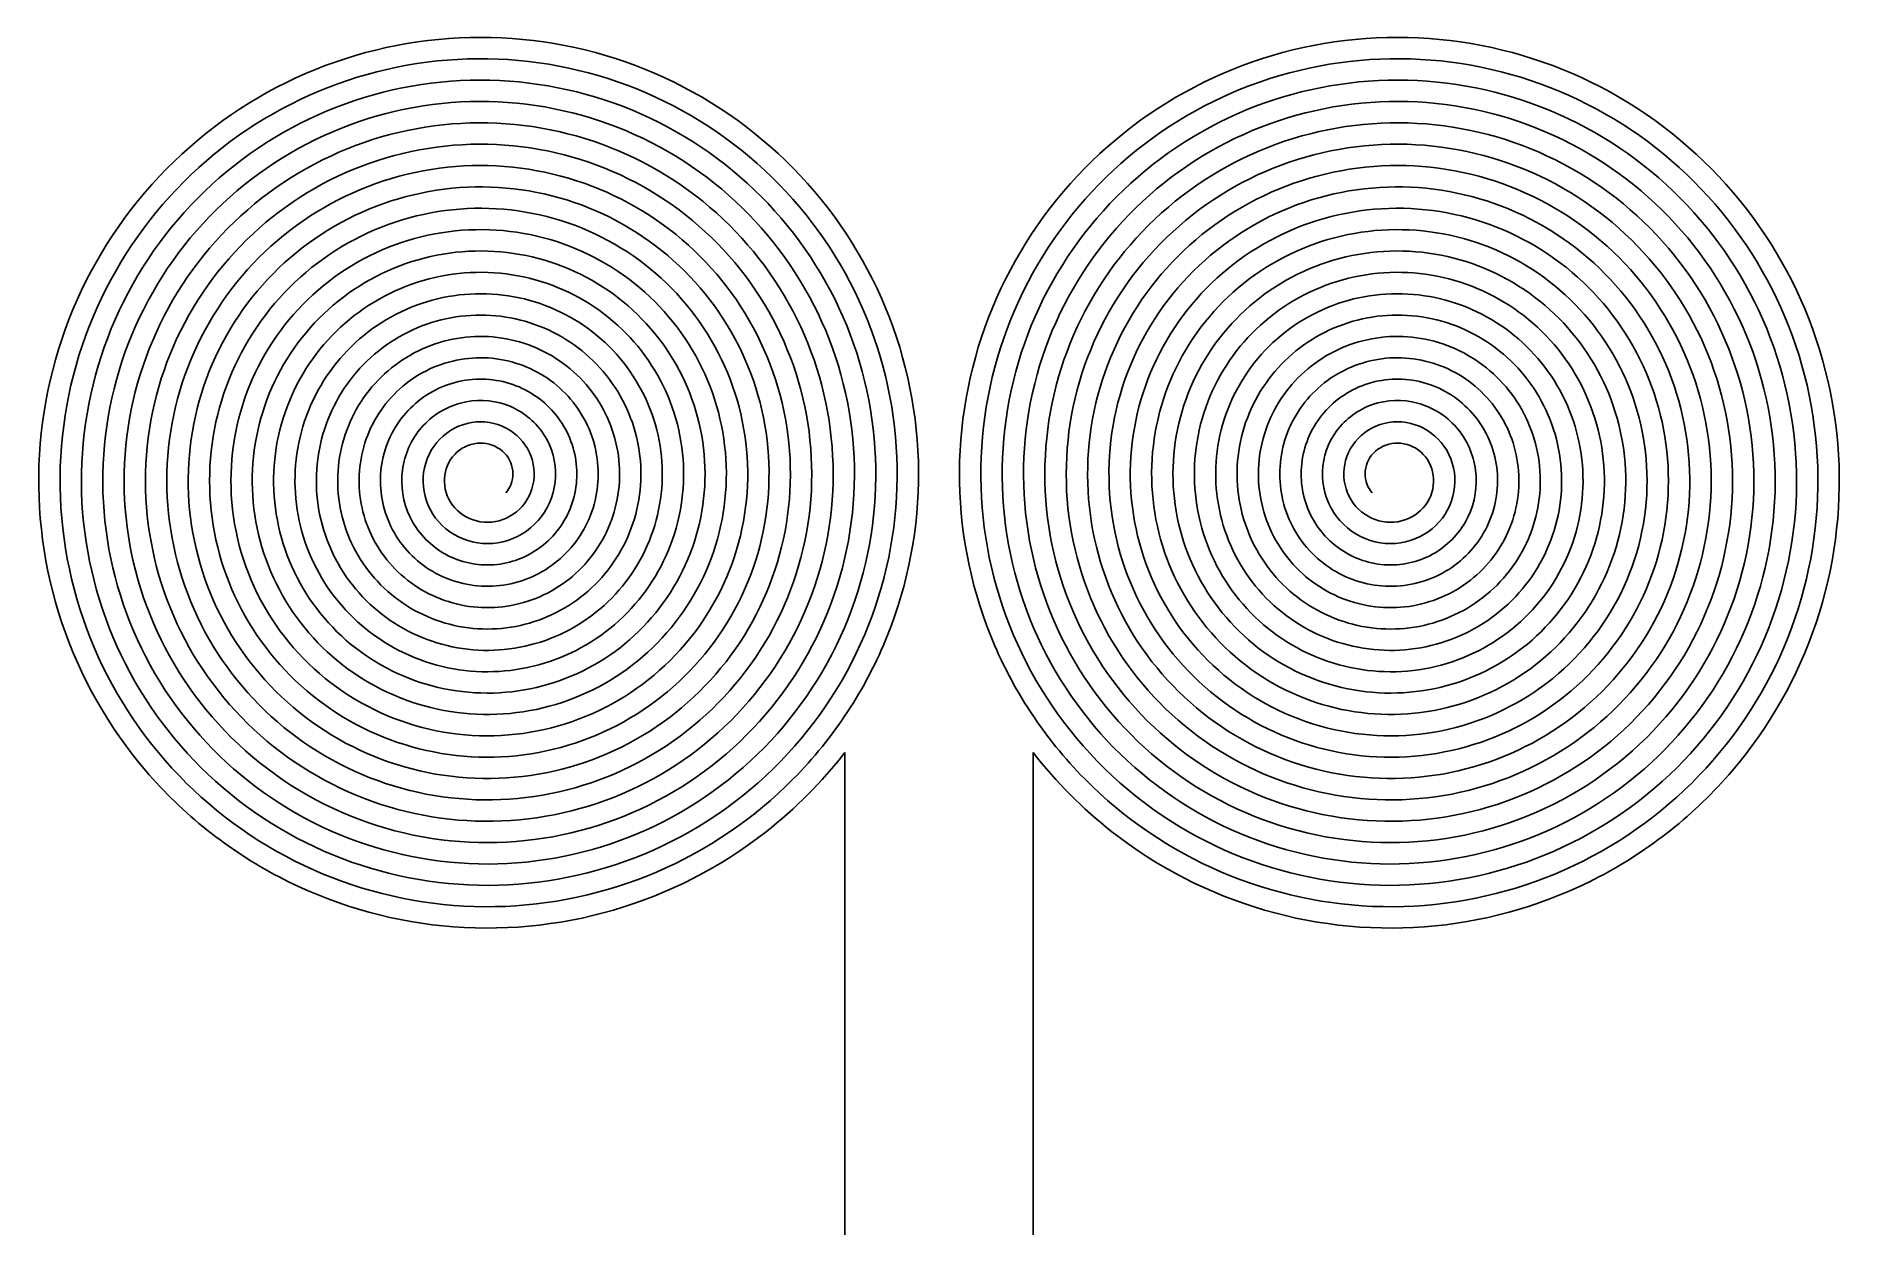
# Model space of a CAD drawing. Header units: centimetres. Extents: x -14.6 to 44.6, y -24.5 to 14.7.
import ezdxf

# ---------------------------------------------------------------- set-up
doc = ezdxf.new("R2010")
doc.units = ezdxf.units.CM
doc.layers.get('0').update_dxf_attribs({"linetype": 'CONTINUOUS'})

msp = doc.modelspace()

# ---------------------------------------------------------------- linework, layer by layer
for p, q in [((11.912, -8.744), (11.912, -24.549)), ((18.088, -8.744), (18.088, -24.549))]:
    msp.add_line(p, q)
for points in [[(0.803, -0.229), (0.951, -0.067), (1.041, 0.163), (1.036, 0.403), (1.031, 0.639), (0.934, 0.883), (0.757, 1.068), (0.583, 1.25), (0.333, 1.372), (0.062, 1.393), (-0.204, 1.414), (-0.487, 1.336), (-0.716, 1.166), (-0.942, 0.998), (-1.113, 0.741), (-1.18, 0.449), (-1.246, 0.161), (-1.209, -0.159), (-1.067, -0.439), (-0.927, -0.714), (-0.685, -0.947), (-0.386, -1.079), (-0.09, -1.208), (0.259, -1.237), (0.586, -1.148), (0.91, -1.06), (1.211, -0.858), (1.42, -0.574), (1.627, -0.294), (1.742, 0.063), (1.733, 0.427), (1.723, 0.788), (1.591, 1.153), (1.354, 1.445), (1.119, 1.734), (0.782, 1.951), (0.405, 2.043), (0.031, 2.134), (-0.38, 2.103), (-0.747, 1.947), (-1.112, 1.792), (-1.432, 1.514), (-1.64, 1.159), (-1.847, 0.808), (-1.943, 0.383), (-1.901, -0.037), (-1.859, -0.454), (-1.682, -0.864), (-1.395, -1.188), (-1.11, -1.51), (-0.718, -1.745), (-0.285, -1.844), (0.145, -1.943), (0.612, -1.906), (1.032, -1.733), (1.449, -1.561), (1.818, -1.256), (2.069, -0.864), (2.318, -0.475), (2.448, -0.003), (2.431, 0.472), (2.413, 0.944), (2.248, 1.416), (1.959, 1.806), (1.671, 2.192), (1.26, 2.495), (0.792, 2.657), (0.326, 2.818), (-0.194, 2.838), (-0.682, 2.707), (-1.167, 2.577), (-1.618, 2.298), (-1.957, 1.91), (-2.294, 1.525), (-2.518, 1.033), (-2.587, 0.513), (-2.655, -0.004), (-2.569, -0.547), (-2.335, -1.027), (-2.103, -1.505), (-1.726, -1.919), (-1.26, -2.197), (-0.796, -2.475), (-0.245, -2.617), (0.308, -2.596), (0.857, -2.575), (1.406, -2.392), (1.866, -2.069), (2.323, -1.748), (2.691, -1.289), (2.907, -0.761), (3.122, -0.235), (3.186, 0.359), (3.082, 0.929), (2.979, 1.497), (2.711, 2.04), (2.312, 2.474), (1.915, 2.905), (1.39, 3.225), (0.814, 3.382), (0.239, 3.537), (-0.384, 3.53), (-0.965, 3.354), (-1.542, 3.179), (-2.075, 2.837), (-2.48, 2.375), (-2.884, 1.914), (-3.16, 1.335), (-3.263, 0.72), (-3.365, 0.108), (-3.296, -0.538), (-3.058, -1.124), (-2.821, -1.707), (-2.419, -2.228), (-1.903, -2.608), (-1.391, -2.987), (-0.767, -3.225), (-0.121, -3.283), (0.522, -3.341), (1.187, -3.22), (1.777, -2.931), (2.364, -2.644), (2.877, -2.191), (3.238, -1.632), (3.598, -1.076), (3.806, -0.416), (3.829, 0.257), (3.852, 0.927), (3.69, 1.608), (3.362, 2.205), (3.034, 2.799), (2.541, 3.308), (1.947, 3.657), (1.355, 4.005), (0.664, 4.194), (-0.033, 4.193), (-0.728, 4.191), (-1.427, 4.001), (-2.034, 3.643), (-2.639, 3.285), (-3.151, 2.762), (-3.497, 2.139), (-3.843, 1.518), (-4.023, 0.8), (-4.008, 0.08), (-3.994, -0.638), (-3.786, -1.357), (-3.408, -1.979), (-3.032, -2.6), (-2.487, -3.123), (-1.841, -3.477), (-1.198, -3.829), (-0.457, -4.012), (0.287, -3.996), (1.028, -3.981), (1.769, -3.768), (2.412, -3.381), (3.054, -2.996), (3.597, -2.438), (3.968, -1.776), (4.338, -1.116), (4.535, -0.355), (4.531, 0.411), (4.526, 1.174), (4.321, 1.941), (3.936, 2.611), (3.552, 3.28), (2.99, 3.852), (2.319, 4.25), (1.65, 4.648), (0.873, 4.872), (0.086, 4.891), (-0.7, 4.91), (-1.494, 4.724), (-2.197, 4.353), (-2.898, 3.982), (-3.506, 3.428), (-3.943, 2.754), (-4.379, 2.083), (-4.642, 1.296), (-4.698, 0.488), (-4.753, -0.317), (-4.6, -1.141), (-4.254, -1.88), (-3.909, -2.618), (-3.372, -3.271), (-2.706, -3.755), (-2.042, -4.238), (-1.25, -4.553), (-0.426, -4.658), (0.396, -4.762), (1.248, -4.656), (2.028, -4.349), (2.805, -4.042), (3.508, -3.536), (4.049, -2.888), (4.588, -2.241), (4.966, -1.453), (5.132, -0.618), (5.298, 0.215), (5.253, 1.094), (4.999, 1.914), (4.745, 2.732), (4.283, 3.489), (3.664, 4.094), (3.047, 4.697), (2.275, 5.147), (1.436, 5.387), (0.6, 5.627), (-0.3, 5.657), (-1.159, 5.47), (-2.016, 5.284), (-2.829, 4.882), (-3.503, 4.307), (-4.175, 3.734), (-4.706, 2.989), (-5.032, 2.159), (-5.357, 1.33), (-5.476, 0.416), (-5.372, -0.477), (-5.268, -1.367), (-4.941, -2.236), (-4.427, -2.981), (-3.913, -3.724), (-3.213, -4.343), (-2.403, -4.763), (-1.595, -5.182), (-0.68, -5.403), (0.238, -5.397), (1.155, -5.39), (2.073, -5.157), (2.889, -4.72), (3.703, -4.284), (4.412, -3.645), (4.934, -2.873), (5.455, -2.103), (5.789, -1.202), (5.894, -0.27), (5.999, 0.66), (5.876, 1.62), (5.535, 2.501), (5.195, 3.38), (4.638, 4.179), (3.924, 4.807), (3.211, 5.434), (2.342, 5.888), (1.413, 6.118), (0.485, 6.346), (-0.502, 6.35), (-1.439, 6.124), (-2.374, 5.899), (-3.257, 5.446), (-3.991, 4.81), (-4.723, 4.177), (-5.303, 3.363), (-5.666, 2.457), (-6.029, 1.552), (-6.173, 0.557), (-6.081, -0.422), (-5.989, -1.398), (-5.661, -2.355), (-5.128, -3.189), (-4.597, -4.021), (-3.864, -4.728), (-3.005, -5.23), (-2.148, -5.732), (-1.167, -6.029), (-0.167, -6.086), (0.83, -6.144), (1.845, -5.962), (2.768, -5.557), (3.688, -5.152), (4.516, -4.526), (5.158, -3.742), (5.8, -2.96), (6.256, -2.022), (6.477, -1.026), (6.696, -0.032), (6.68, 1.017), (6.425, 2.011), (6.171, 3.003), (5.681, 3.938), (5.002, 4.715), (4.324, 5.49), (3.46, 6.108), (2.499, 6.499), (1.539, 6.889), (0.484, 7.054), (-0.557, 6.971), (-1.596, 6.889), (-2.618, 6.561), (-3.517, 6.017), (-4.414, 5.475), (-5.185, 4.72), (-5.749, 3.827), (-6.312, 2.936), (-6.667, 1.909), (-6.774, 0.853), (-6.88, -0.202), (-6.739, -1.285), (-6.361, -2.283), (-5.985, -3.28), (-5.373, -4.192), (-4.586, -4.923), (-3.8, -5.652), (-2.842, -6.2), (-1.807, -6.506), (-0.773, -6.812), (0.335, -6.878), (1.404, -6.693), (2.472, -6.508), (3.5, -6.074), (4.382, -5.431), (5.262, -4.789), (5.995, -3.941), (6.505, -2.969), (7.014, -2), (7.299, -0.909), (7.328, 0.194), (7.357, 1.294), (7.131, 2.405), (6.669, 3.413), (6.207, 4.419), (5.512, 5.321), (4.649, 6.027), (3.788, 6.731), (2.762, 7.239), (1.671, 7.495), (0.583, 7.751), (-0.568, 7.757), (-1.666, 7.509), (-2.762, 7.261), (-3.805, 6.759), (-4.688, 6.052), (-5.569, 5.345), (-6.291, 4.434), (-6.778, 3.407), (-7.265, 2.381), (-7.518, 1.24), (-7.508, 0.098), (-7.499, -1.043), (-7.228, -2.185), (-6.719, -3.215), (-6.21, -4.243), (-5.466, -5.157), (-4.555, -5.867), (-3.646, -6.575), (-2.573, -7.077), (-1.439, -7.322), (-0.308, -7.566), (0.883, -7.553), (2.016, -7.281), (3.147, -7.009), (4.22, -6.479), (5.128, -5.739), (6.034, -5.001), (6.775, -4.055), (7.276, -2.99), (7.777, -1.928), (8.037, -0.749), (8.03, 0.433), (8.023, 1.613), (7.748, 2.795), (7.23, 3.863), (6.712, 4.93), (5.952, 5.882), (5.02, 6.627), (4.089, 7.371), (2.989, 7.906), (1.822, 8.179), (0.656, 8.452), (-0.573, 8.462), (-1.75, 8.207), (-2.924, 7.952), (-4.045, 7.432), (-5.003, 6.694), (-5.959, 5.957), (-6.753, 5.003), (-7.305, 3.921), (-7.857, 2.841), (-8.167, 1.634), (-8.204, 0.414), (-8.243, -0.86), (-7.983, -2.147), (-7.447, -3.313), (-6.915, -4.47), (-6.113, -5.506), (-5.118, -6.313), (-4.132, -7.114), (-2.957, -7.69), (-1.712, -7.978), (-0.476, -8.265), (0.829, -8.269), (2.073, -7.986), (3.308, -7.706), (4.482, -7.145), (5.48, -6.354), (6.471, -5.569), (7.286, -4.559), (7.847, -3.418), (8.403, -2.287), (8.708, -1.028), (8.729, 0.24), (8.75, 1.5), (8.491, 2.768), (7.973, 3.925), (7.456, 5.081), (6.681, 6.124), (5.718, 6.957), (4.757, 7.788), (3.609, 8.408), (2.38, 8.757), (1.152, 9.106), (-0.156, 9.184), (-1.423, 8.981), (-2.688, 8.778), (-3.912, 8.295), (-4.979, 7.574), (-6.046, 6.854), (-6.956, 5.897), (-7.623, 4.789), (-8.29, 3.682), (-8.715, 2.426), (-8.855, 1.135), (-8.996, -0.154), (-8.853, -1.477), (-8.437, -2.713), (-8.022, -3.947), (-7.334, -5.093), (-6.435, -6.045), (-5.537, -6.995), (-4.429, -7.75), (-3.209, -8.239), (-1.991, -8.728), (-0.663, -8.951), (0.655, -8.885), (1.971, -8.819), (3.275, -8.466), (4.449, -7.853), (5.622, -7.242), (6.664, -6.373), (7.479, -5.322), (8.293, -4.273), (8.88, -3.044), (9.184, -1.745), (9.488, -0.447), (9.51, 0.919), (9.246, 2.233), (8.981, 3.544), (8.431, 4.801), (7.642, 5.889), (6.853, 6.977), (5.827, 7.895), (4.653, 8.56), (3.48, 9.225), (2.161, 9.636), (0.811, 9.755), (-0.537, 9.874), (-1.913, 9.701), (-3.195, 9.249), (-4.476, 8.798), (-5.662, 8.069), (-6.646, 7.123), (-7.63, 6.179), (-8.411, 5.021), (-8.919, 3.749), (-9.426, 2.479), (-9.66, 1.096), (-9.598, -0.277), (-9.536, -1.649), (-9.178, -3.01), (-8.554, -4.24), (-7.93, -5.468), (-7.04, -6.565), (-5.961, -7.432), (-4.883, -8.298), (-3.617, -8.934), (-2.271, -9.282), (-0.928, -9.63), (0.493, -9.69), (1.867, -9.454), (3.24, -9.219), (4.565, -8.689), (5.726, -7.907), (6.885, -7.127), (7.88, -6.097), (8.621, -4.904), (9.362, -3.713), (9.85, -2.362), (10.039, -0.965), (10.228, 0.429), (10.12, 1.867), (9.721, 3.224), (9.322, 4.578), (8.634, 5.851), (7.713, 6.93), (6.793, 8.008), (5.641, 8.892), (4.356, 9.503), (3.072, 10.114), (1.655, 10.453), (0.227, 10.489), (-1.199, 10.524), (-2.636, 10.256), (-3.959, 9.706), (-5.281, 9.156), (-6.489, 8.324), (-7.477, 7.28), (-8.465, 6.237), (-9.233, 4.982), (-9.714, 3.622), (-10.195, 2.263), (-10.389, 0.8), (-10.277, -0.644), (-10.165, -2.085), (-9.748, -3.506), (-9.059, -4.785), (-8.37, -6.062), (-7.41, -7.196), (-6.259, -8.089), (-5.109, -8.981), (-3.768, -9.632), (-2.349, -9.985), (-0.932, -10.337), (0.562, -10.391), (2.007, -10.14), (3.451, -9.89), (4.844, -9.335), (6.069, -8.52), (7.293, -7.705), (8.348, -6.632), (9.144, -5.389), (9.938, -4.146), (10.473, -2.735), (10.702, -1.272), (10.93, 0.19), (10.852, 1.702), (10.471, 3.138), (10.092, 4.573), (9.41, 5.93), (8.482, 7.097), (7.555, 8.262), (6.383, 9.235), (5.061, 9.933), (3.74, 10.63), (2.271, 11.052), (0.775, 11.162), (-0.719, 11.272), (-2.238, 11.07), (-3.658, 10.571), (-5.075, 10.072), (-6.391, 9.276), (-7.495, 8.247), (-8.598, 7.22), (-9.489, 5.961), (-10.092, 4.572), (-10.695, 3.185), (-11.009, 1.671), (-11.008, 0.152), (-11.007, -1.365), (-10.69, -2.884), (-10.082, -4.28), (-9.474, -5.675), (-8.575, -6.946), (-7.458, -7.987), (-6.341, -9.027), (-5.007, -9.838), (-3.563, -10.35), (-2.12, -10.861), (-0.569, -11.075), (0.964, -10.97), (2.496, -10.866), (4.009, -10.444), (5.379, -9.737), (6.747, -9.031), (7.971, -8.04), (8.951, -6.844), (9.93, -5.649), (10.663, -4.25), (11.09, -2.759), (11.516, -1.27), (11.635, 0.31), (11.436, 1.852), (11.236, 3.393), (10.719, 4.895), (9.924, 6.237), (9.129, 7.577), (8.057, 8.756), (6.792, 9.676), (5.528, 10.596), (4.073, 11.257), (2.543, 11.604), (1.015, 11.951), (-0.587, 11.984), (-2.135, 11.699), (-3.68, 11.414), (-5.17, 10.811), (-6.483, 9.936), (-7.795, 9.062), (-8.93, 7.918), (-9.796, 6.593), (-10.66, 5.27), (-11.255, 3.767), (-11.53, 2.204), (-11.805, 0.642), (-11.76, -0.978), (-11.398, -2.527), (-11.036, -4.075), (-10.357, -5.552), (-9.412, -6.838), (-8.425, -8.182), (-7.15, -9.318), (-5.694, -10.143), (-4.26, -10.956), (-2.654, -11.469), (-1.008, -11.635), (0.612, -11.8), (2.269, -11.628), (3.827, -11.133), (5.363, -10.645), (6.803, -9.842), (8.03, -8.787), (9.255, -7.732), (10.267, -6.426), (10.984, -4.97), (11.7, -3.516), (12.121, -1.913), (12.211, -0.289), (12.301, 1.334), (12.061, 2.978), (11.508, 4.512), (10.954, 6.045), (10.089, 7.468), (8.977, 8.668), (7.866, 9.866), (6.51, 10.84), (5.014, 11.513), (3.519, 12.184), (1.886, 12.553), (0.242, 12.589), (-1.4, 12.625), (-3.052, 12.327), (-4.584, 11.718), (-6.115, 11.11), (-7.524, 10.191), (-8.701, 9.03), (-9.878, 7.871), (-10.821, 6.473), (-11.456, 4.942), (-12.091, 3.413), (-12.417, 1.753), (-12.408, 0.092), (-12.399, -1.568), (-12.054, -3.228), (-11.399, -4.76), (-10.745, -6.29), (-9.781, -7.691), (-8.58, -8.851), (-7.381, -10.011), (-5.946, -10.931), (-4.386, -11.537), (-2.826, -12.143), (-1.143, -12.437), (0.535, -12.392), (2.211, -12.347), (3.881, -11.965), (5.415, -11.274), (6.947, -10.583), (8.343, -9.583), (9.494, -8.349), (10.644, -7.116), (11.547, -5.651), (12.134, -4.065), (12.72, -2.48), (12.989, -0.776), (12.919, 0.918), (12.848, 2.611), (12.439, 4.292), (11.719, 5.832), (11, 7.37), (9.973, 8.767), (8.713, 9.914), (7.454, 11.06), (5.964, 11.956), (4.356, 12.532), (2.749, 13.107), (1.025, 13.362), (-0.685, 13.275), (-2.394, 13.188), (-4.087, 12.761), (-5.637, 12.022), (-7.185, 11.284), (-8.588, 10.237), (-9.739, 8.957), (-10.889, 7.679), (-11.785, 6.169), (-12.359, 4.543), (-12.932, 2.917), (-13.182, 1.176), (-13.089, -0.551), (-12.996, -2.276), (-12.559, -3.985), (-11.81, -5.549), (-11.062, -7.111), (-10.003, -8.526), (-8.71, -9.687), (-7.419, -10.847), (-5.895, -11.752), (-4.253, -12.333), (-2.612, -12.913), (-0.854, -13.169), (0.889, -13.078), (2.631, -12.988), (4.358, -12.553), (5.939, -11.802), (7.585, -11.021), (9.072, -9.899), (10.278, -8.525), (11.446, -7.194), (12.35, -5.628), (12.919, -3.945), (13.483, -2.276), (13.717, -0.494), (13.601, 1.27), (13.486, 3.031), (13.022, 4.772), (12.241, 6.362), (11.462, 7.95), (10.368, 9.386), (9.038, 10.562), (7.71, 11.737), (6.149, 12.651), (4.468, 13.234), (2.79, 13.817), (0.994, 14.069), (-0.786, 13.971), (-2.564, 13.872), (-4.325, 13.423), (-5.938, 12.654), (-7.549, 11.886), (-9.011, 10.801), (-10.214, 9.475), (-11.417, 8.151), (-12.36, 6.588), (-12.973, 4.902), (-13.586, 3.217), (-13.868, 1.41), (-13.797, -0.387), (-13.726, -2.182), (-13.303, -3.965), (-12.556, -5.606), (-11.81, -7.244), (-10.742, -8.739), (-9.428, -9.978), (-8.115, -11.216), (-6.558, -12.198), (-4.87, -12.851), (-3.183, -13.503), (-1.367, -13.826), (0.447, -13.794), (2.259, -13.762), (4.067, -13.375), (5.739, -12.66), (7.409, -11.946), (8.941, -10.905), (10.223, -9.61), (11.552, -8.268), (12.611, -6.655), (13.315, -4.895), (13.993, -3.197), (14.341, -1.364), (14.33, 0.47), (14.319, 2.302), (13.95, 4.134), (13.248, 5.832), (12.547, 7.529), (11.514, 9.09), (10.223, 10.403), (8.933, 11.714), (7.387, 12.775), (5.694, 13.508), (4.003, 14.24), (2.167, 14.643), (0.32, 14.688), (-1.526, 14.732), (-3.383, 14.417), (-5.115, 13.764), (-6.847, 13.112), (-8.453, 12.123), (-9.818, 10.866), (-11.182, 9.611), (-12.303, 8.089), (-13.101, 6.41), (-13.899, 4.729), (-14.372, 2.89), (-14.482, 1.026), (-14.593, -0.834), (-14.342, -2.719), (-13.747, -4.491), (-13.153, -6.261), (-12.215, -7.918), (-10.998, -9.342), (-9.784, -10.764), (-8.293, -11.952), (-6.63, -12.821), (-4.966, -13.69), (-3.132, -14.239), (-1.259, -14.424), (0.611, -14.61), (2.519, -14.434), (4.328, -13.907), (6.137, -13.381), (7.847, -12.504), (9.334, -11.338), (10.295, -10.584), (11.163, -9.711), (11.912, -8.744)], [(29.197, -0.229), (29.049, -0.067), (28.959, 0.163), (28.964, 0.403), (28.969, 0.639), (29.066, 0.883), (29.243, 1.068), (29.417, 1.25), (29.667, 1.372), (29.938, 1.393), (30.204, 1.414), (30.487, 1.336), (30.716, 1.166), (30.942, 0.998), (31.113, 0.741), (31.18, 0.449), (31.246, 0.161), (31.209, -0.159), (31.067, -0.439), (30.927, -0.714), (30.685, -0.947), (30.386, -1.079), (30.09, -1.208), (29.741, -1.237), (29.414, -1.148), (29.09, -1.06), (28.789, -0.858), (28.58, -0.574), (28.373, -0.294), (28.258, 0.063), (28.267, 0.427), (28.277, 0.788), (28.409, 1.153), (28.646, 1.445), (28.881, 1.734), (29.218, 1.951), (29.595, 2.043), (29.969, 2.134), (30.38, 2.103), (30.747, 1.947), (31.112, 1.792), (31.432, 1.514), (31.64, 1.159), (31.847, 0.808), (31.943, 0.383), (31.901, -0.037), (31.859, -0.454), (31.682, -0.864), (31.395, -1.188), (31.11, -1.51), (30.718, -1.745), (30.285, -1.844), (29.855, -1.943), (29.388, -1.906), (28.968, -1.733), (28.551, -1.561), (28.182, -1.256), (27.931, -0.864), (27.682, -0.475), (27.552, -0.003), (27.569, 0.472), (27.587, 0.944), (27.752, 1.416), (28.041, 1.806), (28.329, 2.192), (28.74, 2.495), (29.208, 2.657), (29.674, 2.818), (30.194, 2.838), (30.682, 2.707), (31.167, 2.577), (31.618, 2.298), (31.957, 1.91), (32.294, 1.525), (32.518, 1.033), (32.587, 0.513), (32.655, -0.004), (32.569, -0.547), (32.335, -1.027), (32.103, -1.505), (31.726, -1.919), (31.26, -2.197), (30.796, -2.475), (30.245, -2.617), (29.692, -2.596), (29.143, -2.575), (28.594, -2.392), (28.134, -2.069), (27.677, -1.748), (27.309, -1.289), (27.093, -0.761), (26.878, -0.235), (26.814, 0.359), (26.918, 0.929), (27.021, 1.497), (27.289, 2.04), (27.688, 2.474), (28.085, 2.905), (28.61, 3.225), (29.186, 3.382), (29.761, 3.537), (30.384, 3.53), (30.965, 3.354), (31.542, 3.179), (32.075, 2.837), (32.48, 2.375), (32.884, 1.914), (33.16, 1.335), (33.263, 0.72), (33.365, 0.108), (33.296, -0.538), (33.058, -1.124), (32.821, -1.707), (32.419, -2.228), (31.903, -2.608), (31.391, -2.987), (30.767, -3.225), (30.121, -3.283), (29.478, -3.341), (28.813, -3.22), (28.223, -2.931), (27.636, -2.644), (27.123, -2.191), (26.762, -1.632), (26.402, -1.076), (26.194, -0.416), (26.171, 0.257), (26.148, 0.927), (26.31, 1.608), (26.638, 2.205), (26.966, 2.799), (27.459, 3.308), (28.053, 3.657), (28.645, 4.005), (29.336, 4.194), (30.033, 4.193), (30.728, 4.191), (31.427, 4.001), (32.034, 3.643), (32.639, 3.285), (33.151, 2.762), (33.497, 2.139), (33.843, 1.518), (34.023, 0.8), (34.008, 0.08), (33.994, -0.638), (33.786, -1.357), (33.408, -1.979), (33.032, -2.6), (32.487, -3.123), (31.841, -3.477), (31.198, -3.829), (30.457, -4.012), (29.713, -3.996), (28.972, -3.981), (28.231, -3.768), (27.588, -3.381), (26.946, -2.996), (26.403, -2.438), (26.032, -1.776), (25.662, -1.116), (25.465, -0.355), (25.469, 0.411), (25.474, 1.174), (25.679, 1.941), (26.064, 2.611), (26.448, 3.28), (27.01, 3.852), (27.681, 4.25), (28.35, 4.648), (29.127, 4.872), (29.914, 4.891), (30.7, 4.91), (31.494, 4.724), (32.197, 4.353), (32.898, 3.982), (33.506, 3.428), (33.943, 2.754), (34.379, 2.083), (34.642, 1.296), (34.698, 0.488), (34.753, -0.317), (34.6, -1.141), (34.254, -1.88), (33.909, -2.618), (33.372, -3.271), (32.706, -3.755), (32.042, -4.238), (31.25, -4.553), (30.426, -4.658), (29.604, -4.762), (28.752, -4.656), (27.972, -4.349), (27.195, -4.042), (26.492, -3.536), (25.951, -2.888), (25.412, -2.241), (25.034, -1.453), (24.868, -0.618), (24.702, 0.215), (24.747, 1.094), (25.001, 1.914), (25.255, 2.732), (25.717, 3.489), (26.336, 4.094), (26.953, 4.697), (27.725, 5.147), (28.564, 5.387), (29.4, 5.627), (30.3, 5.657), (31.159, 5.47), (32.016, 5.284), (32.829, 4.882), (33.503, 4.307), (34.175, 3.734), (34.706, 2.989), (35.032, 2.159), (35.357, 1.33), (35.476, 0.416), (35.372, -0.477), (35.268, -1.367), (34.941, -2.236), (34.427, -2.981), (33.913, -3.724), (33.213, -4.343), (32.403, -4.763), (31.595, -5.182), (30.68, -5.403), (29.762, -5.397), (28.845, -5.39), (27.927, -5.157), (27.111, -4.72), (26.297, -4.284), (25.588, -3.645), (25.066, -2.873), (24.545, -2.103), (24.211, -1.202), (24.106, -0.27), (24.001, 0.66), (24.124, 1.62), (24.465, 2.501), (24.805, 3.38), (25.362, 4.179), (26.076, 4.807), (26.789, 5.434), (27.658, 5.888), (28.587, 6.118), (29.515, 6.346), (30.502, 6.35), (31.439, 6.124), (32.374, 5.899), (33.257, 5.446), (33.991, 4.81), (34.723, 4.177), (35.303, 3.363), (35.666, 2.457), (36.029, 1.552), (36.173, 0.557), (36.081, -0.422), (35.989, -1.398), (35.661, -2.355), (35.128, -3.189), (34.597, -4.021), (33.864, -4.728), (33.005, -5.23), (32.148, -5.732), (31.167, -6.029), (30.167, -6.086), (29.17, -6.144), (28.155, -5.962), (27.232, -5.557), (26.312, -5.152), (25.484, -4.526), (24.842, -3.742), (24.2, -2.96), (23.744, -2.022), (23.523, -1.026), (23.304, -0.032), (23.32, 1.017), (23.575, 2.011), (23.829, 3.003), (24.319, 3.938), (24.998, 4.715), (25.676, 5.49), (26.54, 6.108), (27.501, 6.499), (28.461, 6.889), (29.516, 7.054), (30.557, 6.971), (31.596, 6.889), (32.618, 6.561), (33.517, 6.017), (34.414, 5.475), (35.185, 4.72), (35.749, 3.827), (36.312, 2.936), (36.667, 1.909), (36.774, 0.853), (36.88, -0.202), (36.739, -1.285), (36.361, -2.283), (35.985, -3.28), (35.373, -4.192), (34.586, -4.923), (33.8, -5.652), (32.842, -6.2), (31.807, -6.506), (30.773, -6.812), (29.665, -6.878), (28.596, -6.693), (27.528, -6.508), (26.5, -6.074), (25.618, -5.431), (24.738, -4.789), (24.005, -3.941), (23.495, -2.969), (22.986, -2), (22.701, -0.909), (22.672, 0.194), (22.643, 1.294), (22.869, 2.405), (23.331, 3.413), (23.793, 4.419), (24.488, 5.321), (25.351, 6.027), (26.212, 6.731), (27.238, 7.239), (28.329, 7.495), (29.417, 7.751), (30.568, 7.757), (31.666, 7.509), (32.762, 7.261), (33.805, 6.759), (34.688, 6.052), (35.569, 5.345), (36.291, 4.434), (36.778, 3.407), (37.265, 2.381), (37.518, 1.24), (37.508, 0.098), (37.499, -1.043), (37.228, -2.185), (36.719, -3.215), (36.21, -4.243), (35.466, -5.157), (34.555, -5.867), (33.646, -6.575), (32.573, -7.077), (31.439, -7.322), (30.308, -7.566), (29.117, -7.553), (27.984, -7.281), (26.853, -7.009), (25.78, -6.479), (24.872, -5.739), (23.966, -5.001), (23.225, -4.055), (22.724, -2.99), (22.223, -1.928), (21.963, -0.749), (21.97, 0.433), (21.977, 1.613), (22.252, 2.795), (22.77, 3.863), (23.288, 4.93), (24.048, 5.882), (24.98, 6.627), (25.911, 7.371), (27.011, 7.906), (28.178, 8.179), (29.344, 8.452), (30.573, 8.462), (31.75, 8.207), (32.924, 7.952), (34.045, 7.432), (35.003, 6.694), (35.959, 5.957), (36.753, 5.003), (37.305, 3.921), (37.857, 2.841), (38.167, 1.634), (38.204, 0.414), (38.243, -0.86), (37.983, -2.147), (37.447, -3.313), (36.915, -4.47), (36.113, -5.506), (35.118, -6.313), (34.132, -7.114), (32.957, -7.69), (31.712, -7.978), (30.476, -8.265), (29.171, -8.269), (27.927, -7.986), (26.692, -7.706), (25.518, -7.145), (24.52, -6.354), (23.529, -5.569), (22.714, -4.559), (22.153, -3.418), (21.597, -2.287), (21.292, -1.028), (21.271, 0.24), (21.25, 1.5), (21.509, 2.768), (22.027, 3.925), (22.544, 5.081), (23.319, 6.124), (24.282, 6.957), (25.243, 7.788), (26.391, 8.408), (27.62, 8.757), (28.848, 9.106), (30.156, 9.184), (31.423, 8.981), (32.688, 8.778), (33.912, 8.295), (34.979, 7.574), (36.046, 6.854), (36.956, 5.897), (37.623, 4.789), (38.29, 3.682), (38.715, 2.426), (38.855, 1.135), (38.996, -0.154), (38.853, -1.477), (38.437, -2.713), (38.022, -3.947), (37.334, -5.093), (36.435, -6.045), (35.537, -6.995), (34.429, -7.75), (33.209, -8.239), (31.991, -8.728), (30.663, -8.951), (29.345, -8.885), (28.029, -8.819), (26.725, -8.466), (25.551, -7.853), (24.378, -7.242), (23.336, -6.373), (22.521, -5.322), (21.707, -4.273), (21.12, -3.044), (20.816, -1.745), (20.512, -0.447), (20.49, 0.919), (20.754, 2.233), (21.019, 3.544), (21.569, 4.801), (22.358, 5.889), (23.147, 6.977), (24.173, 7.895), (25.347, 8.56), (26.52, 9.225), (27.839, 9.636), (29.189, 9.755), (30.537, 9.874), (31.913, 9.701), (33.195, 9.249), (34.476, 8.798), (35.662, 8.069), (36.646, 7.123), (37.63, 6.179), (38.411, 5.021), (38.919, 3.749), (39.426, 2.479), (39.66, 1.096), (39.598, -0.277), (39.536, -1.649), (39.178, -3.01), (38.554, -4.24), (37.93, -5.468), (37.04, -6.565), (35.961, -7.432), (34.883, -8.298), (33.617, -8.934), (32.271, -9.282), (30.928, -9.63), (29.507, -9.69), (28.133, -9.454), (26.76, -9.219), (25.435, -8.689), (24.274, -7.907), (23.115, -7.127), (22.12, -6.097), (21.379, -4.904), (20.638, -3.713), (20.15, -2.362), (19.961, -0.965), (19.772, 0.429), (19.88, 1.867), (20.279, 3.224), (20.678, 4.578), (21.366, 5.851), (22.287, 6.93), (23.207, 8.008), (24.359, 8.892), (25.644, 9.503), (26.928, 10.114), (28.345, 10.453), (29.773, 10.489), (31.199, 10.524), (32.636, 10.256), (33.959, 9.706), (35.281, 9.156), (36.489, 8.324), (37.477, 7.28), (38.465, 6.237), (39.233, 4.982), (39.714, 3.622), (40.195, 2.263), (40.389, 0.8), (40.277, -0.644), (40.165, -2.085), (39.748, -3.506), (39.059, -4.785), (38.37, -6.062), (37.41, -7.196), (36.259, -8.089), (35.109, -8.981), (33.768, -9.632), (32.349, -9.985), (30.932, -10.337), (29.438, -10.391), (27.993, -10.14), (26.549, -9.89), (25.156, -9.335), (23.931, -8.52), (22.707, -7.705), (21.652, -6.632), (20.856, -5.389), (20.062, -4.146), (19.527, -2.735), (19.298, -1.272), (19.07, 0.19), (19.148, 1.702), (19.529, 3.138), (19.908, 4.573), (20.59, 5.93), (21.518, 7.097), (22.445, 8.262), (23.617, 9.235), (24.939, 9.933), (26.26, 10.63), (27.729, 11.052), (29.225, 11.162), (30.719, 11.272), (32.238, 11.07), (33.658, 10.571), (35.075, 10.072), (36.391, 9.276), (37.495, 8.247), (38.598, 7.22), (39.489, 5.961), (40.092, 4.572), (40.695, 3.185), (41.009, 1.671), (41.008, 0.152), (41.007, -1.365), (40.69, -2.884), (40.082, -4.28), (39.474, -5.675), (38.575, -6.946), (37.458, -7.987), (36.341, -9.027), (35.007, -9.838), (33.563, -10.35), (32.12, -10.861), (30.569, -11.075), (29.036, -10.97), (27.504, -10.866), (25.991, -10.444), (24.621, -9.737), (23.253, -9.031), (22.029, -8.04), (21.049, -6.844), (20.07, -5.649), (19.337, -4.25), (18.91, -2.759), (18.484, -1.27), (18.365, 0.31), (18.564, 1.852), (18.764, 3.393), (19.281, 4.895), (20.076, 6.237), (20.871, 7.577), (21.943, 8.756), (23.208, 9.676), (24.472, 10.596), (25.927, 11.257), (27.457, 11.604), (28.985, 11.951), (30.587, 11.984), (32.135, 11.699), (33.68, 11.414), (35.17, 10.811), (36.483, 9.936), (37.795, 9.062), (38.93, 7.918), (39.796, 6.593), (40.66, 5.27), (41.255, 3.767), (41.53, 2.204), (41.805, 0.642), (41.76, -0.978), (41.398, -2.527), (41.036, -4.075), (40.357, -5.552), (39.412, -6.838), (38.425, -8.182), (37.15, -9.318), (35.694, -10.143), (34.26, -10.956), (32.654, -11.469), (31.008, -11.635), (29.388, -11.8), (27.731, -11.628), (26.173, -11.133), (24.637, -10.645), (23.197, -9.842), (21.97, -8.787), (20.745, -7.732), (19.733, -6.426), (19.016, -4.97), (18.3, -3.516), (17.879, -1.913), (17.789, -0.289), (17.699, 1.334), (17.939, 2.978), (18.492, 4.512), (19.046, 6.045), (19.911, 7.468), (21.023, 8.668), (22.134, 9.866), (23.49, 10.84), (24.986, 11.513), (26.481, 12.184), (28.114, 12.553), (29.758, 12.589), (31.4, 12.625), (33.052, 12.327), (34.584, 11.718), (36.115, 11.11), (37.524, 10.191), (38.701, 9.03), (39.878, 7.871), (40.821, 6.473), (41.456, 4.942), (42.091, 3.413), (42.417, 1.753), (42.408, 0.092), (42.399, -1.568), (42.054, -3.228), (41.399, -4.76), (40.745, -6.29), (39.781, -7.691), (38.58, -8.851), (37.381, -10.011), (35.946, -10.931), (34.386, -11.537), (32.826, -12.143), (31.143, -12.437), (29.465, -12.392), (27.789, -12.347), (26.119, -11.965), (24.585, -11.274), (23.053, -10.583), (21.657, -9.583), (20.506, -8.349), (19.356, -7.116), (18.453, -5.651), (17.866, -4.065), (17.28, -2.48), (17.011, -0.776), (17.081, 0.918), (17.152, 2.611), (17.561, 4.292), (18.281, 5.832), (19, 7.37), (20.027, 8.767), (21.287, 9.914), (22.546, 11.06), (24.036, 11.956), (25.644, 12.532), (27.251, 13.107), (28.975, 13.362), (30.685, 13.275), (32.394, 13.188), (34.087, 12.761), (35.637, 12.022), (37.185, 11.284), (38.588, 10.237), (39.739, 8.957), (40.889, 7.679), (41.785, 6.169), (42.359, 4.543), (42.932, 2.917), (43.182, 1.176), (43.089, -0.551), (42.996, -2.276), (42.559, -3.985), (41.81, -5.549), (41.062, -7.111), (40.003, -8.526), (38.71, -9.687), (37.419, -10.847), (35.895, -11.752), (34.253, -12.333), (32.612, -12.913), (30.854, -13.169), (29.111, -13.078), (27.369, -12.988), (25.642, -12.553), (24.061, -11.802), (22.415, -11.021), (20.928, -9.899), (19.722, -8.525), (18.554, -7.194), (17.65, -5.628), (17.081, -3.945), (16.517, -2.276), (16.283, -0.494), (16.399, 1.27), (16.514, 3.031), (16.978, 4.772), (17.759, 6.362), (18.538, 7.95), (19.632, 9.386), (20.962, 10.562), (22.29, 11.737), (23.851, 12.651), (25.532, 13.234), (27.21, 13.817), (29.006, 14.069), (30.786, 13.971), (32.564, 13.872), (34.325, 13.423), (35.938, 12.654), (37.549, 11.886), (39.011, 10.801), (40.214, 9.475), (41.417, 8.151), (42.36, 6.588), (42.973, 4.902), (43.586, 3.217), (43.868, 1.41), (43.797, -0.387), (43.726, -2.182), (43.303, -3.965), (42.556, -5.606), (41.81, -7.244), (40.742, -8.739), (39.428, -9.978), (38.115, -11.216), (36.558, -12.198), (34.87, -12.851), (33.183, -13.503), (31.367, -13.826), (29.553, -13.794), (27.741, -13.762), (25.933, -13.375), (24.261, -12.66), (22.591, -11.946), (21.059, -10.905), (19.777, -9.61), (18.448, -8.268), (17.389, -6.655), (16.685, -4.895), (16.007, -3.197), (15.659, -1.364), (15.67, 0.47), (15.681, 2.302), (16.05, 4.134), (16.752, 5.832), (17.453, 7.529), (18.486, 9.09), (19.777, 10.403), (21.067, 11.714), (22.613, 12.775), (24.306, 13.508), (25.997, 14.24), (27.833, 14.643), (29.68, 14.688), (31.526, 14.732), (33.383, 14.417), (35.115, 13.764), (36.847, 13.112), (38.453, 12.123), (39.818, 10.866), (41.182, 9.611), (42.303, 8.089), (43.101, 6.41), (43.899, 4.729), (44.372, 2.89), (44.482, 1.026), (44.593, -0.834), (44.342, -2.719), (43.747, -4.491), (43.153, -6.261), (42.215, -7.918), (40.998, -9.342), (39.784, -10.764), (38.293, -11.952), (36.63, -12.821), (34.966, -13.69), (33.132, -14.239), (31.259, -14.424), (29.389, -14.61), (27.481, -14.434), (25.672, -13.907), (23.863, -13.381), (22.153, -12.504), (20.666, -11.338), (19.705, -10.584), (18.837, -9.711), (18.088, -8.744)]]:
    msp.add_open_spline(points, degree=3, knots=[0, 0, 0, 0, 0.746994, 0.746994, 0.746994, 1.480825, 1.480825, 1.480825, 2.202629, 2.202629, 2.202629, 2.913392, 2.913392, 2.913392, 3.613974, 3.613974, 3.613974, 4.30513, 4.30513, 4.30513, 4.987525, 4.987525, 4.987525, 5.661747, 5.661747, 5.661747, 6.328319, 6.328319, 6.328319, 6.987708, 6.987708, 6.987708, 7.640335, 7.640335, 7.640335, 8.286577, 8.286577, 8.286577, 8.926776, 8.926776, 8.926776, 9.561245, 9.561245, 9.561245, 10.190266, 10.190266, 10.190266, 10.8141, 10.8141, 10.8141, 11.432984, 11.432984, 11.432984, 12.047139, 12.047139, 12.047139, 12.656767, 12.656767, 12.656767, 13.262054, 13.262054, 13.262054, 13.863176, 13.863176, 13.863176, 14.460294, 14.460294, 14.460294, 15.053558, 15.053558, 15.053558, 15.64311, 15.64311, 15.64311, 16.229082, 16.229082, 16.229082, 16.811596, 16.811596, 16.811596, 17.390769, 17.390769, 17.390769, 17.966711, 17.966711, 17.966711, 18.539523, 18.539523, 18.539523, 19.109304, 19.109304, 19.109304, 19.676145, 19.676145, 19.676145, 20.240132, 20.240132, 20.240132, 20.801349, 20.801349, 20.801349, 21.359873, 21.359873, 21.359873, 21.915778, 21.915778, 21.915778, 22.469135, 22.469135, 22.469135, 23.020011, 23.020011, 23.020011, 23.56847, 23.56847, 23.56847, 24.114573, 24.114573, 24.114573, 24.658379, 24.658379, 24.658379, 25.199943, 25.199943, 25.199943, 25.739318, 25.739318, 25.739318, 26.276556, 26.276556, 26.276556, 26.811705, 26.811705, 26.811705, 27.344813, 27.344813, 27.344813, 27.875924, 27.875924, 27.875924, 28.405082, 28.405082, 28.405082, 28.932328, 28.932328, 28.932328, 29.457702, 29.457702, 29.457702, 29.981244, 29.981244, 29.981244, 30.502989, 30.502989, 30.502989, 31.022973, 31.022973, 31.022973, 31.541232, 31.541232, 31.541232, 32.057798, 32.057798, 32.057798, 32.572703, 32.572703, 32.572703, 33.085978, 33.085978, 33.085978, 33.597654, 33.597654, 33.597654, 34.10776, 34.10776, 34.10776, 34.616322, 34.616322, 34.616322, 35.123369, 35.123369, 35.123369, 35.628927, 35.628927, 35.628927, 36.133021, 36.133021, 36.133021, 36.635676, 36.635676, 36.635676, 37.136915, 37.136915, 37.136915, 37.636763, 37.636763, 37.636763, 38.135241, 38.135241, 38.135241, 38.632371, 38.632371, 38.632371, 39.128175, 39.128175, 39.128175, 39.622673, 39.622673, 39.622673, 40.115886, 40.115886, 40.115886, 40.607832, 40.607832, 40.607832, 41.098531, 41.098531, 41.098531, 41.588002, 41.588002, 41.588002, 42.076261, 42.076261, 42.076261, 42.563327, 42.563327, 42.563327, 43.049217, 43.049217, 43.049217, 43.533947, 43.533947, 43.533947, 44.017534, 44.017534, 44.017534, 44.499993, 44.499993, 44.499993, 44.981339, 44.981339, 44.981339, 45.461588, 45.461588, 45.461588, 45.940755, 45.940755, 45.940755, 46.418853, 46.418853, 46.418853, 46.895896, 46.895896, 46.895896, 47.371899, 47.371899, 47.371899, 47.846874, 47.846874, 47.846874, 48.320834, 48.320834, 48.320834, 48.793792, 48.793792, 48.793792, 49.265761, 49.265761, 49.265761, 49.736753, 49.736753, 49.736753, 50.206779, 50.206779, 50.206779, 50.675851, 50.675851, 50.675851, 51.14398, 51.14398, 51.14398, 51.611178, 51.611178, 51.611178, 52.077456, 52.077456, 52.077456, 52.542823, 52.542823, 52.542823, 53.007291, 53.007291, 53.007291, 53.47087, 53.47087, 53.47087, 53.933569, 53.933569, 53.933569, 54.395399, 54.395399, 54.395399, 54.856369, 54.856369, 54.856369, 55.316488, 55.316488, 55.316488, 55.775766, 55.775766, 55.775766, 56.234212, 56.234212, 56.234212, 56.691835, 56.691835, 56.691835, 57.148643, 57.148643, 57.148643, 57.604644, 57.604644, 57.604644, 58.059848, 58.059848, 58.059848, 58.514262, 58.514262, 58.514262, 58.967895, 58.967895, 58.967895, 59.420754, 59.420754, 59.420754, 59.872847, 59.872847, 59.872847, 60.324183, 60.324183, 60.324183, 60.774767, 60.774767, 60.774767, 61.224608, 61.224608, 61.224608, 61.673713, 61.673713, 61.673713, 62.122089, 62.122089, 62.122089, 62.569742, 62.569742, 62.569742, 63.016681, 63.016681, 63.016681, 63.462911, 63.462911, 63.462911, 63.908439, 63.908439, 63.908439, 64.353272, 64.353272, 64.353272, 64.797416, 64.797416, 64.797416, 65.240878, 65.240878, 65.240878, 65.683663, 65.683663, 65.683663, 66.125777, 66.125777, 66.125777, 66.567228, 66.567228, 66.567228, 67.028602, 67.028602, 67.028602, 67.486372, 67.486372, 67.486372, 67.940566, 67.940566, 67.940566, 68.391211, 68.391211, 68.391211, 68.838336, 68.838336, 68.838336, 69.281967, 69.281967, 69.281967, 69.722133, 69.722133, 69.722133, 70.15962, 70.15962, 70.15962, 70.596471, 70.596471, 70.596471, 71.032689, 71.032689, 71.032689, 71.46828, 71.46828, 71.46828, 71.903249, 71.903249, 71.903249, 72.337603, 72.337603, 72.337603, 72.771345, 72.771345, 72.771345, 73.204481, 73.204481, 73.204481, 73.637015, 73.637015, 73.637015, 74.068953, 74.068953, 74.068953, 74.5003, 74.5003, 74.5003, 74.93106, 74.93106, 74.93106, 75.361238, 75.361238, 75.361238, 75.790839, 75.790839, 75.790839, 76.219867, 76.219867, 76.219867, 76.648326, 76.648326, 76.648326, 77.076221, 77.076221, 77.076221, 77.503557, 77.503557, 77.503557, 77.930338, 77.930338, 77.930338, 78.356568, 78.356568, 78.356568, 78.782251, 78.782251, 78.782251, 79.207391, 79.207391, 79.207391, 79.631993, 79.631993, 79.631993, 80.056061, 80.056061, 80.056061, 80.479598, 80.479598, 80.479598, 80.902608, 80.902608, 80.902608, 81.325096, 81.325096, 81.325096, 81.747066, 81.747066, 81.747066, 82.16852, 82.16852, 82.16852, 82.589463, 82.589463, 82.589463, 83.009899, 83.009899, 83.009899, 83.42983, 83.42983, 83.42983, 83.849262, 83.849262, 83.849262, 84.268197, 84.268197, 84.268197, 84.686639, 84.686639, 84.686639, 85.104591, 85.104591, 85.104591, 85.522056, 85.522056, 85.522056, 85.93904, 85.93904, 85.93904, 86.355543, 86.355543, 86.355543, 86.771571, 86.771571, 86.771571, 87.187125, 87.187125, 87.187125, 87.60221, 87.60221, 87.60221, 88.016829, 88.016829, 88.016829, 88.430984, 88.430984, 88.430984, 88.844679, 88.844679, 88.844679, 89.257918, 89.257918, 89.257918, 89.670702, 89.670702, 89.670702, 90.083036, 90.083036, 90.083036, 90.494921, 90.494921, 90.494921, 90.906362, 90.906362, 90.906362, 91.31736, 91.31736, 91.31736, 91.727919, 91.727919, 91.727919, 92.138042, 92.138042, 92.138042, 92.547732, 92.547732, 92.547732, 92.956991, 92.956991, 92.956991, 93.365822, 93.365822, 93.365822, 93.774228, 93.774228, 93.774228, 94.182212, 94.182212, 94.182212, 94.589776, 94.589776, 94.589776, 94.996923, 94.996923, 94.996923, 95.403655, 95.403655, 95.403655, 95.809975, 95.809975, 95.809975, 96.215887, 96.215887, 96.215887, 96.621391, 96.621391, 96.621391, 97.026491, 97.026491, 97.026491, 97.43119, 97.43119, 97.43119, 97.835489, 97.835489, 97.835489, 98.239392, 98.239392, 98.239392, 98.6429, 98.6429, 98.6429, 99.064467, 99.064467, 99.064467, 99.479446, 99.479446, 99.479446, 99.887942, 99.887942, 99.887942, 100.290899, 100.290899, 100.290899, 100.693436, 100.693436, 100.693436, 101.095558, 101.095558, 101.095558, 101.497267, 101.497267, 101.497267, 101.898566, 101.898566, 101.898566, 102.299457, 102.299457, 102.299457, 102.699945, 102.699945, 102.699945, 103.100031, 103.100031, 103.100031, 103.499719, 103.499719, 103.499719, 103.899011, 103.899011, 103.899011, 104.29791, 104.29791, 104.29791, 104.696419, 104.696419, 104.696419, 105.094541, 105.094541, 105.094541, 105.492278, 105.492278, 105.492278, 105.889634, 105.889634, 105.889634, 106.28661, 106.28661, 106.28661, 106.683209, 106.683209, 106.683209, 107.079435, 107.079435, 107.079435, 107.47529, 107.47529, 107.47529, 107.870775, 107.870775, 107.870775, 108.265895, 108.265895, 108.265895, 108.660651, 108.660651, 108.660651, 109.055045, 109.055045, 109.055045, 109.449081, 109.449081, 109.449081, 109.842762, 109.842762, 109.842762, 110.236088, 110.236088, 110.236088, 110.629063, 110.629063, 110.629063, 111.021689, 111.021689, 111.021689, 111.413969, 111.413969, 111.413969, 111.805905, 111.805905, 111.805905, 112.197499, 112.197499, 112.197499, 112.588754, 112.588754, 112.588754, 112.996079, 112.996079, 112.996079, 113.390676, 113.390676, 113.390676, 113.78183, 113.78183, 113.78183, 114.172589, 114.172589, 114.172589, 114.56296, 114.56296, 114.56296, 114.952946, 114.952946, 114.952946, 115.342551, 115.342551, 115.342551, 115.731781, 115.731781, 115.731781, 116.120641, 116.120641, 116.120641, 116.509133, 116.509133, 116.509133, 116.897264, 116.897264, 116.897264, 117.285037, 117.285037, 117.285037, 117.672457, 117.672457, 117.672457, 118.059528, 118.059528, 118.059528, 118.446255, 118.446255, 118.446255, 118.832642, 118.832642, 118.832642, 119.218692, 119.218692, 119.218692, 119.618972, 119.618972, 119.618972, 120.005231, 120.005231, 120.005231, 120.391048, 120.391048, 120.391048, 120.776435, 120.776435, 120.776435, 121.161406, 121.161406, 121.161406, 121.545973, 121.545973, 121.545973, 121.930149, 121.930149, 121.930149, 122.313947, 122.313947, 122.313947, 122.697379, 122.697379, 122.697379, 123.081289, 123.081289, 123.081289, 123.464637, 123.464637, 123.464637, 123.847471, 123.847471, 123.847471, 124.229836, 124.229836, 124.229836, 124.612525, 124.612525, 124.612525, 124.994455, 124.994455, 124.994455, 125.376403, 125.376403, 125.376403, 125.623166, 125.623166, 125.623166, 125.623166])

doc.saveas('drawing.dxf')
